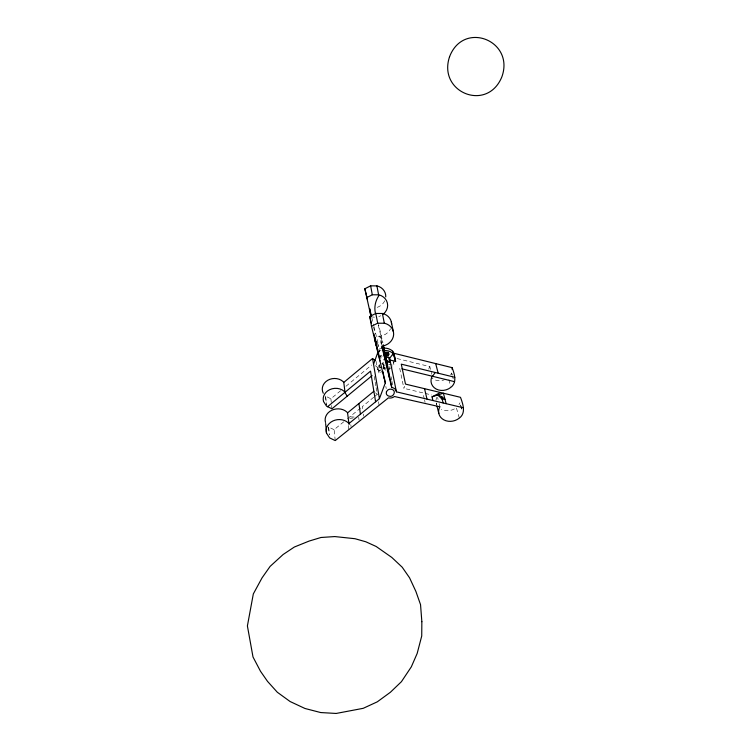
<?xml version="1.0" encoding="UTF-8"?>
<svg xmlns="http://www.w3.org/2000/svg" width="751" height="751" viewBox="0 0 751 751"><rect width="100%" height="100%" fill="white"/><g stroke="black" fill="none" stroke-linecap="round" stroke-linejoin="round"><path stroke-width="0.56" stroke-dasharray="3.75 2.82" d="M380.062 367.098L380.053 368.159L379.527 365.211M383.076 368.891L383.883 367.474L383.085 366.122M393.608 363.137L394.763 360.029M424.343 399.147L422.888 392.867L403.878 388.333L404.686 386.221M450.666 374.73L451.614 373.022L452.149 374.946M453.21 378.851L452.402 375.969M459.969 402.836L458.974 404.592M348.839 429.497L348.286 425.01L349.741 422.081M396.988 358.527L429.835 366.591L429.253 367.661A11.96 10.279 -15.1 0 0 428.624 370.356M325.53 396.087L326.441 405.127L325.624 396.171L330.891 398.781L340.635 390.698M345.948 386.286L371.623 364.995M380.701 370.863A11.856 10.307 -10.4 0 1 377.931 369.821L377.481 369.501L378.241 368.872L378.016 368.074A3.943 3.417 -10.1 0 1 379.621 364.873M380.494 369.755A3.971 3.426 -10.1 0 0 378.88 372.965L379.105 373.773L382.944 370.609M373.745 397.241L362.32 406.601L362.78 409.802M374.618 396.519L377.255 394.359L376.12 387.638M335.237 440.584L334.101 429.685L345.723 420.175M347.506 418.711L360.527 408.065M389.516 368.882L392.257 366.882M348.286 425.01L349.9 424.193M379.114 350.614L381.142 350.154M383.357 368.074L385.357 367.615M383.001 348.351L379.086 348.999L378.26 344.474M349.731 418.429L353.064 417.997M377.95 336.326L381.32 335.95A13.067 11.584 -10.4 0 0 390.548 328.797M354.247 417.049L349.825 416.824L349.046 414.984M334.054 429.685L328.591 427.019L329.285 434.585M372.261 316.941L374.42 317.213M382.55 364.141L385.103 365.408M425.104 393.402L431.759 394.998M388.652 364.226L394.087 365.549L392.914 359.701M382.09 363.484L383.348 364.526L383.883 367.474M375.293 365.653L377.509 367.399A11.809 10.279 -10.4 0 0 380.269 368.431M386.023 370.29L384.437 369.229L383.526 364.357M375.566 392.82L377.255 394.359M461.734 409.145L460.26 403.888L462.006 410.262M451.595 373.087L452.13 375.002M448.854 379.706L450.619 386.183M459.34 418.054L456.317 407.633A12.476 10.533 -14.9 0 1 441.363 409.37M431.281 372.346L431.769 374.28M429.835 366.591L430.558 369.473M437.57 397.373L438.096 399.466M439.147 403.662L439.945 406.807M436.735 405.052L436.209 402.94A12.476 10.533 -14.9 0 0 436.791 404.686M371.829 317.654L373.726 325.474M373.998 326.591L378.053 343.348L382.907 342.54L378.617 324.639M373.519 326.985L375.181 333.81M377.387 342.907L379.358 351.872M378.213 324.901L382.813 344.099M381.808 344.033L379.903 336.11L381.78 346.089M424.587 400.199L425.075 402.292M399.729 368.309L403.878 388.333M389.084 366.497L389.75 369.914M391.064 376.749L391.722 380.166M391.938 381.311L392.82 385.864M383.639 364.404L384.55 369.285M383.066 364.066L383.789 368.009M383.508 368.497L383.348 364.526M383.085 367.061L383.442 369.013M379.283 350.06L379.668 352.163M380.25 355.326L380.879 358.781M385.836 386.399L386.239 388.652M379.621 364.686L380.194 367.821M378.016 368.074L379.105 373.773M376.044 361.325L377.481 369.501M374.223 376.42L374.984 380.907M375.171 382.024L375.932 386.512M378.504 401.738L379.039 404.902M363.4 414.064L363.719 416.195M358.678 417.284L359.072 420.119M350.83 424.737L351.064 426.634M330.891 398.781L331.463 404.348M331.585 405.456L331.933 408.797M328.591 427.019L329.332 434.632M383.93 360.123A3.99 3.473 -10.8 0 1 383.799 359.222M386.314 368.459A11.809 10.279 -10.4 0 1 383.273 368.788M380.785 315.739A12.692 11.359 -10.3 0 1 378.748 316.565M384.775 300.785A12.504 11.246 -10.2 0 1 375.951 307.703M445.55 379.321A11.96 10.279 -15.1 0 1 431.478 377.687M436.031 400.18A12.476 10.533 -14.9 0 1 436.697 397.41M383.677 362.386A4.431 3.858 -10.4 0 1 382.55 362.245M380.222 356.556A4.431 3.858 -10.4 0 1 381.93 355.139M383.949 363.831A4.44 3.858 -10.4 0 1 381.771 363.296M381.236 357.185A4.44 3.858 -10.4 0 1 382.193 356.575"/><path stroke-width="1.13" d="M388.708 354.697C386.408 347.056 381.912 360.048 388.708 354.697L388.248 352.303M435.308 372.487L431.665 377.302A12.129 10.364 -15.1 0 0 436.209 389.056A12.129 10.364 -15.1 0 0 450.788 387.394C457.378 382.578 454.468 373.895 452.102 367.643L393.993 353.299L393.224 355.354M373.538 364.235L378.297 351.177M454.834 377.293L401.287 364.16L405.502 384.108L460.494 397.317C462.898 403.878 466.296 413.181 459.208 418.194A12.654 10.627 -14.9 0 1 444.01 419.95A12.654 10.627 -14.9 0 1 439.316 407.896L439.945 406.807L394.425 396.5A6.205 5.295 -10.5 0 1 388.398 397.87L335.237 440.584L329.651 437.899L326.488 433.13A12.701 10.655 -6.3 0 1 332.815 421.02A12.701 10.655 -6.3 0 1 348.098 422.663L348.905 423.592L379.424 398.668L385.301 382.935L384.456 378.335M463.47 407.812L396.415 391.834L389.647 358.358L393.195 353.608L392.717 351.224A11.809 10.279 -10.4 0 0 384.578 348.117L383.977 348.182M371.294 315.42L369.67 308.717L371.041 316.753L364.845 288.769L370.628 285.84L377.115 285.906A12.504 11.246 -10.2 0 1 385.751 296.945M366.432 297.743L372.308 294.777L378.889 294.833A12.692 11.359 -10.3 0 1 387.366 302.991A12.692 11.359 -10.3 0 1 383.479 313.965M385.301 382.935L371.501 326.281L369.764 316.481L375.782 313.458L382.588 313.486A13.067 11.584 -10.4 0 1 391.581 323.831M371.501 326.281L377.622 323.221L384.531 323.24A13.265 11.697 -10.4 0 1 393.637 334.646A13.265 11.697 -10.4 0 1 383.217 345.929L381.78 346.089L391.74 387.507L392.285 387.572A6.205 5.295 -10.5 0 1 396.378 391.365L396.415 391.834M384.784 352.923L386.371 353.571L387.967 352.801L388.427 355.185M345.009 392.275L343.78 382.419L372.562 358.49L375.171 360.611M327.492 406.77L370.553 371.135L375.603 401.785M372.074 375.641L331.933 408.797L326.544 406.141L323.531 401.503A12.176 10.392 -5.9 0 1 329.576 389.722A12.176 10.392 -5.9 0 1 344.23 391.374L347.206 396.181M348.905 423.592L347.572 412.853L373.867 391.271M384.061 351.89L384.643 351.468L383.339 344.793M384.972 356.706L385.563 356.284L384.643 351.468M440.321 392.585L432.041 396.828L432.933 400.518M389.647 358.358L388.68 357.204L385.798 357.626L386.352 360.527M388.783 362.386L389.619 362.048L388.68 357.204M432.041 396.828L443.4 393.214L446.122 403.653M381.677 347.929L383.62 347.488L389.318 377.434M384.437 350.567L385.038 350.501A11.856 10.307 -10.4 0 1 393.195 353.608L395.636 361.4L390.191 360.067M401.973 368.854L454.571 381.658M441.663 396.594L442.189 399.26L444.986 399.307L441.663 396.594L437.758 395.007L442.189 399.26L443.137 402.949M374.026 334.092L375.875 342.456L374.833 338.861L375.134 339.574M389.619 362.048L386.624 360.687L391.74 387.507M347.572 412.853L346.774 411.933A12.523 10.57 -6.2 0 0 331.707 410.29A12.523 10.57 -6.2 0 0 325.474 422.287L325.549 422.438M343.78 382.419L343.01 381.517A12.007 10.307 -5.8 0 0 327.661 380.344A12.007 10.307 -5.8 0 0 323.268 393.224M452.102 367.643L452.215 369.473M392.717 351.224L395.148 358.997M435.674 363.578L438.171 373.191M375.378 340.532L375.875 342.456M436.988 406.103L438.819 413.482M364.845 288.769L367.521 299.846M369.764 316.481L371.379 323.108M374.993 338.006L375.772 341.217M384.259 350.848L387.056 362.489L386.127 357.645M382.343 346.305L387.366 367.164M424.54 388.671L427 399.1M376.101 343.507L377.265 348.746M374.721 337.011L378.598 355.458M391.318 321.822L393.374 331.651M393.993 353.299L395.636 361.4M376.918 285.878L378.776 295.763A26.679 23.797 -13.3 0 0 375.331 312.857M382.381 313.467L384.324 323.221M388.502 352.566L388.811 354.153M387.525 353.195L387.995 355.589M386.981 353.468L387.441 355.861M386.371 353.571L386.831 355.965M385.761 353.514L386.221 355.908M385.216 353.289L385.676 355.683M384.934 353.721L385.235 355.317M383.16 349.703L385.066 359.813M370.628 285.84L372.308 294.777M375.782 313.458L377.697 323.202M382.982 371.726L384.24 378.588M375.303 340.485L376.27 345.854M378.513 353.101L379.94 360.978M374.833 338.861L375.575 343.01M372.562 358.49L379.424 398.668M358.922 403.55L360.424 414.195M325.652 423.526L326.563 433.289M421.846 621.678L421.733 635.966L417.171 653.454L411.323 666.841L401.428 681.683L390.398 692.262L377.284 701.838L363.212 708.324L336.185 713.45L320.733 712.558L304.981 708.484L290.121 701.537L277.326 692.253L267.525 681.373L260.513 671.291L253.003 656.975L247.398 625.93L253.322 593.938L262.052 577.857L270.116 566.395L283.136 554.501L294.364 547.019L309.13 541.067L320.977 537.491L334.786 536.571L354.988 538.711L365.831 541.781L376.157 546.475L391.815 557.449L402.217 567.221L409.567 577.81L415.885 591.422L420.541 604.639L421.846 621.678M449.586 56.663C437.382 92.495 487.39 112.631 501.893 76.78C514.839 40.723 463.611 20.127 449.586 56.663M386.427 391.806L386.305 393.646A4.131 3.53 -10.5 0 0 389.037 396.162C393.543 397.805 396.894 390.426 391.637 389.3A4.131 3.53 -10.5 0 0 387.591 390.21L386.427 391.806"/></g></svg>
